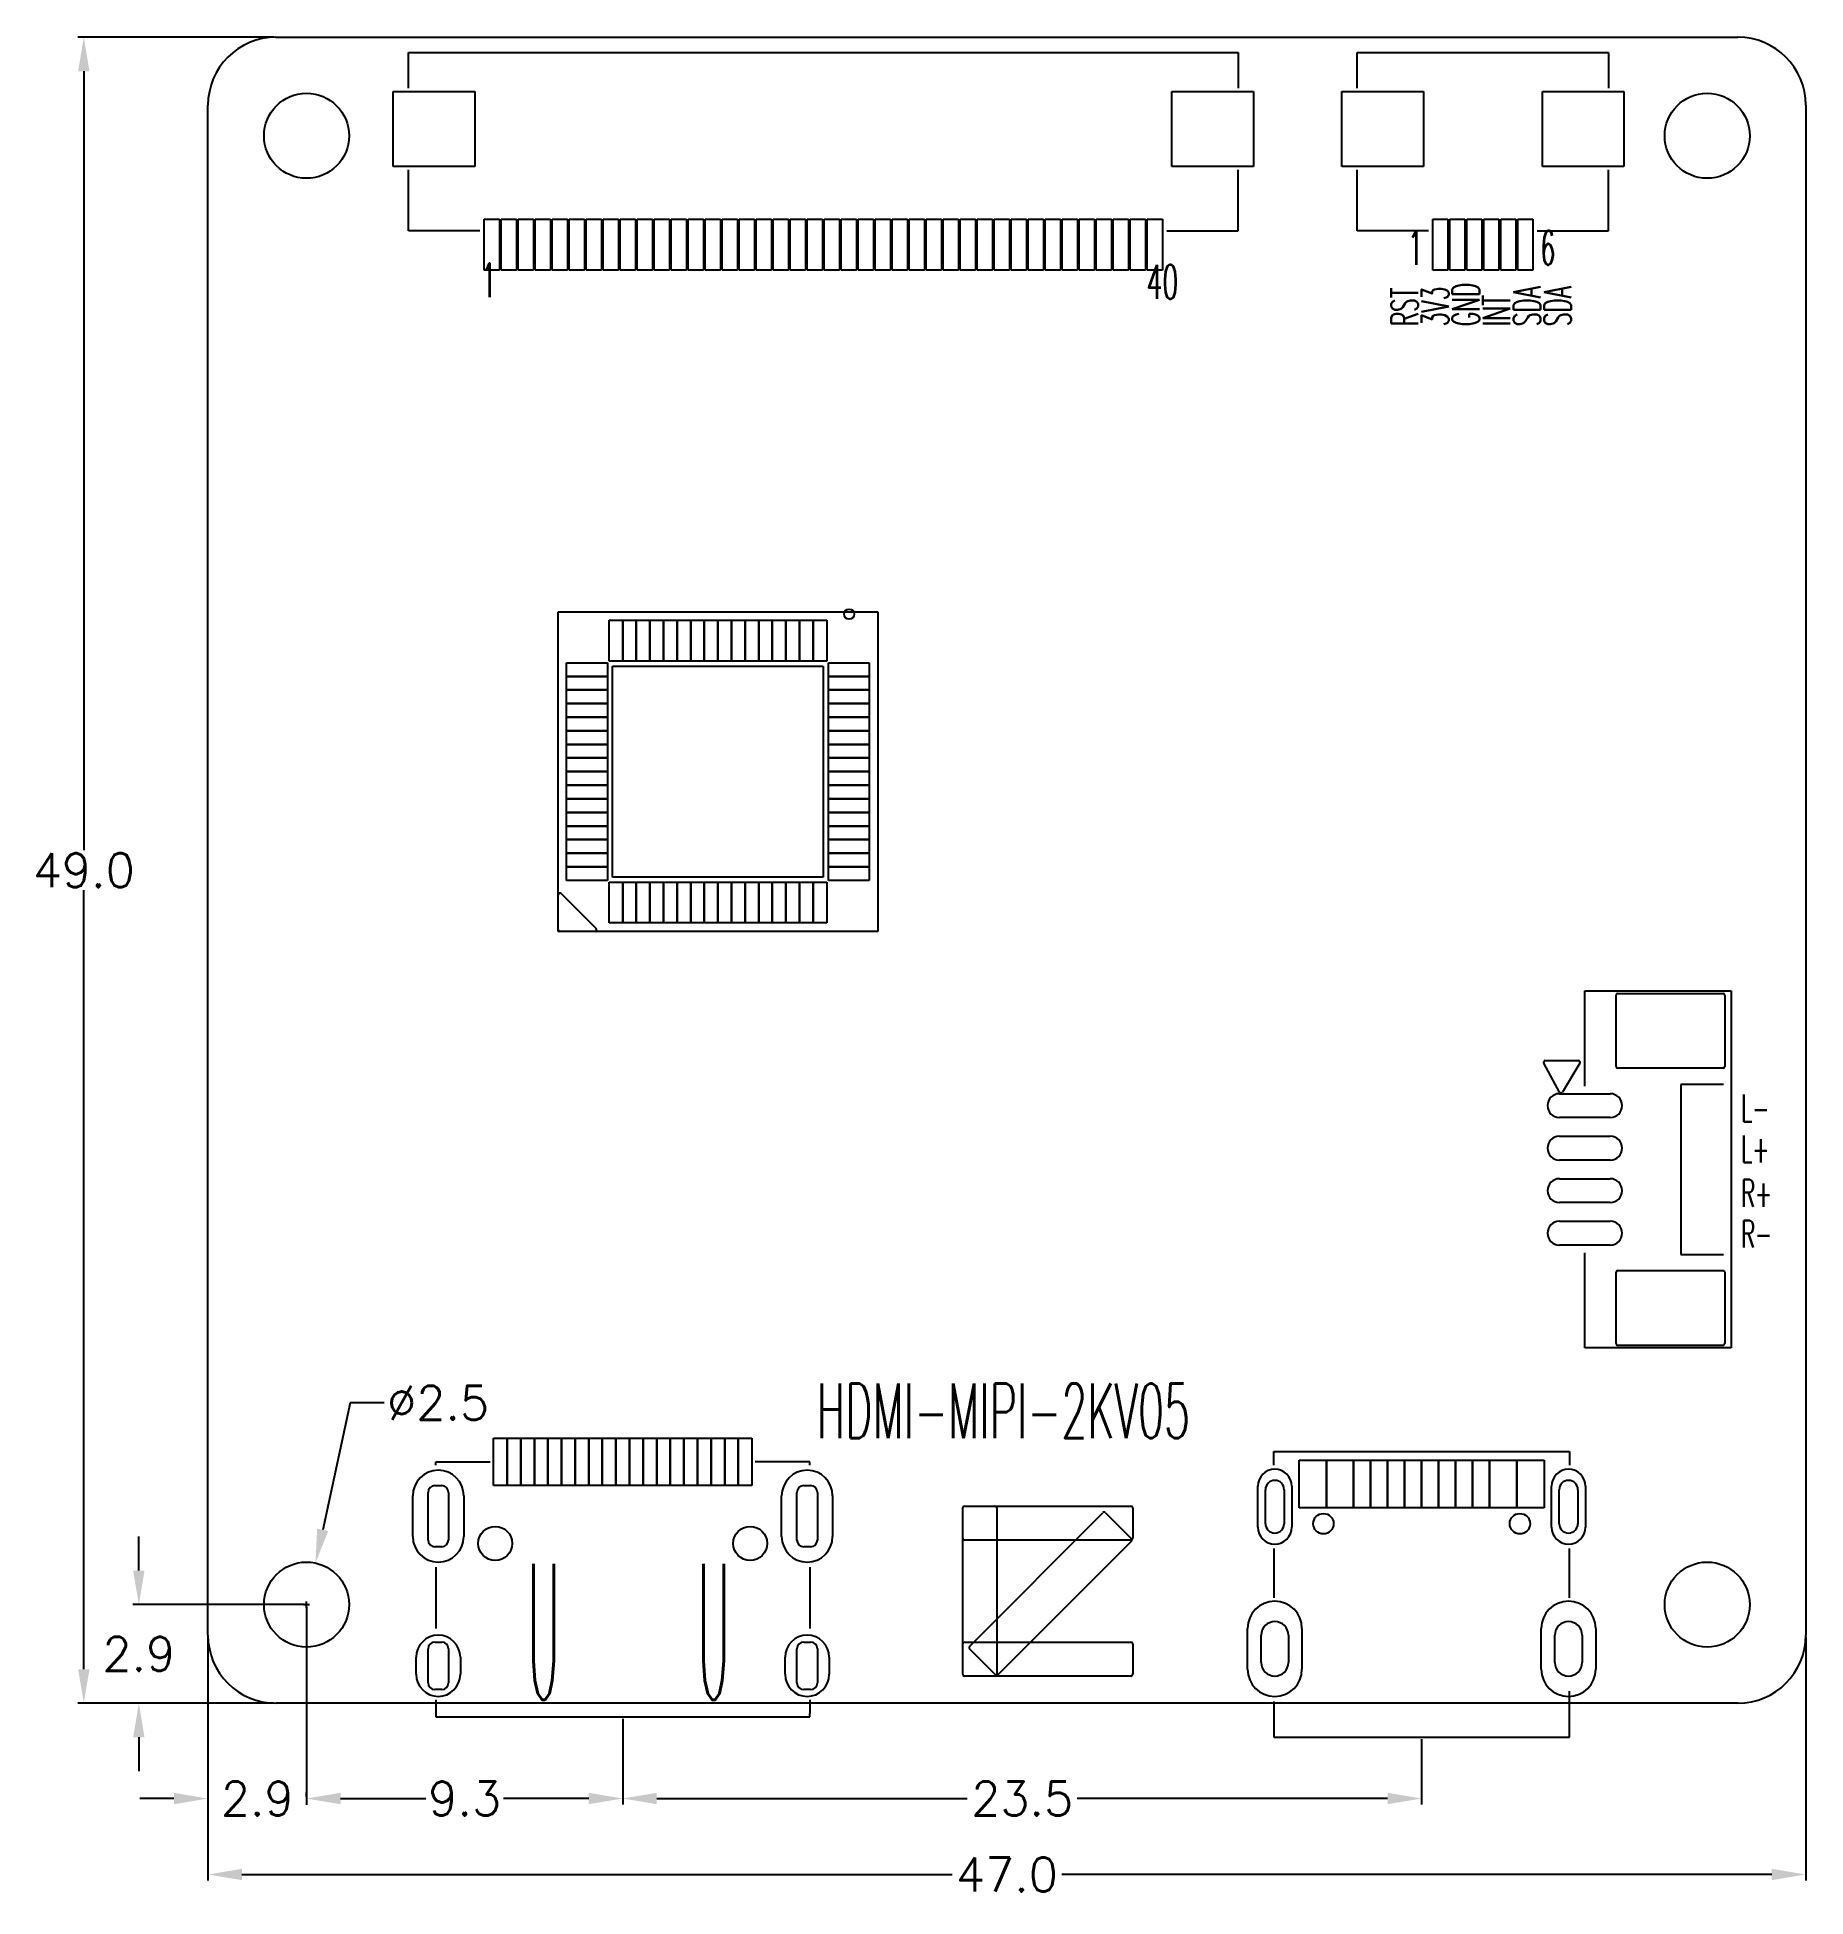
# Model space of a CAD drawing. Extents: x -5 to 47, y -5.7 to 49.
import ezdxf

# ---------------------------------------------------------------- set-up
doc = ezdxf.new("R2010")
doc.units = 0
doc.header["$MEASUREMENT"] = 0
for name, color, linetype in [('HOLE_1_2', 1, 'Continuous'), ('NC_RESIST-A', 6, 'Continuous'), ('NC_SYMBOL-A', 7, 'Continuous'), ('OUTLINE', 4, 'Continuous'), ('OUTLINE_DRW', 7, 'Continuous')]:
    doc.layers.add(name, color=color, linetype=linetype)
doc.styles.get("Standard").update_dxf_attribs({"font": 'simplex.shx', "bigfont": 'EXTFONT.shx'})
doc.dimstyles.get("Standard").update_dxf_attribs({"dimtxt": 1, "dimasz": 1, "dimexe": 0.18, "dimexo": 0.0625, "dimgap": 0.09, "dimtad": 0, "dimtih": 1, "dimtoh": 1, "dimdec": 1, "dimzin": 0, "dimdsep": 46, "dimtxsty": 'Standard', "dimcen": 0.09, "dimclrd": 5, "dimclre": 5, "dimclrt": 5, "dimadec": 0, "dimazin": 0, "dimtfac": 1, "dimtdec": 1, "dimtofl": 0, "dimtmove": 0, "dimatfit": 3, "dimfxl": 0, "dimtolj": 1, "dimtzin": 0, "dimarcsym": 0})

# ---------------------------------------------------------------- blocks, each defined once
blk = doc.blocks.new('*D0')
at = {"color": 5, "lineweight": -2}
for p, q in [((1.938, 49), (-3.832, 49)), ((-3.652, 48), (-3.652, 25.09)), ((-3.652, 1), (-3.652, 23.91)), ((1.938, 0), (-3.832, 0))]:
    blk.add_line(p, q, dxfattribs=at)
at = {"color": 5}
for points in [[(-3.819, 48), (-3.485, 48), (-3.652, 49)], [(-3.819, 1), (-3.485, 1), (-3.652, 0)]]:
    blk.add_solid(points, dxfattribs=at)
at = {"layer": 'Defpoints', "color": 0}
for p in [(2, 49), (-3.652, 0), (2, 0)]:
    blk.add_point(p, dxfattribs=at)
at = {"color": 5, "insert": (-3.652, 24.5), "char_height": 1, "attachment_point": 5}
blk.add_mtext('\\A1;49.0', dxfattribs=at)
blk = doc.blocks.new('*D1')
at = {"color": 5, "lineweight": -2}
for p, q in [((0, 1.938), (0, -5.218)), ((47, 1.938), (47, -5.218)), ((1, -5.038), (21.886, -5.038)), ((46, -5.038), (25.114, -5.038))]:
    blk.add_line(p, q, dxfattribs=at)
at = {"color": 5}
for points in [[(1, -4.871), (1, -5.204), (0, -5.038)], [(46, -4.871), (46, -5.204), (47, -5.038)]]:
    blk.add_solid(points, dxfattribs=at)
at = {"layer": 'Defpoints', "color": 0}
for p in [(0, 2), (47, 2), (47, -5.038)]:
    blk.add_point(p, dxfattribs=at)
at = {"color": 5, "insert": (23.5, -5.038), "char_height": 1, "attachment_point": 5}
blk.add_mtext('\\A1;47.0', dxfattribs=at)
blk = doc.blocks.new('*D2')
at = {"color": 5, "lineweight": -2}
for p, q in [((2.9, 2.837), (2.9, -2.985)), ((0, -0.062), (0, -2.985)), ((-1, -2.805), (-2, -2.805)), ((3.9, -2.805), (4.9, -2.805))]:
    blk.add_line(p, q, dxfattribs=at)
at = {"color": 5}
for points in [[(-1, -2.638), (-1, -2.972), (0, -2.805)], [(3.9, -2.638), (3.9, -2.972), (2.9, -2.805)]]:
    blk.add_solid(points, dxfattribs=at)
at = {"layer": 'Defpoints', "color": 0}
for p in [(2.9, 2.9), (0, 0), (2.9, -2.805)]:
    blk.add_point(p, dxfattribs=at)
at = {"color": 5, "insert": (1.45, -2.805), "char_height": 1, "attachment_point": 5}
blk.add_mtext('\\A1;2.9', dxfattribs=at)
blk = doc.blocks.new('*D3')
at = {"color": 5, "lineweight": -2}
for p, q in [((-2.033, 3.9), (-2.033, 4.9)), ((2.837, 2.9), (-2.213, 2.9)), ((-0.063, 0), (-2.213, 0)), ((-2.033, -1), (-2.033, -2))]:
    blk.add_line(p, q, dxfattribs=at)
at = {"color": 5}
for points in [[(-2.2, 3.9), (-1.867, 3.9), (-2.033, 2.9)], [(-2.2, -1), (-1.867, -1), (-2.033, 0)]]:
    blk.add_solid(points, dxfattribs=at)
at = {"layer": 'Defpoints', "color": 0}
for p in [(-2.033, 2.9), (2.9, 2.9), (0, 0)]:
    blk.add_point(p, dxfattribs=at)
at = {"color": 5, "insert": (-2.033, 1.45), "char_height": 1, "attachment_point": 5}
blk.add_mtext('\\A1;2.9', dxfattribs=at)
blk = doc.blocks.new('*D4')
at = {"color": 5, "lineweight": -2}
for p, q in [((12.2, -0.463), (12.2, -2.983)), ((2.9, -2.743), (2.9, -2.623)), ((3.9, -2.803), (6.412, -2.803)), ((11.2, -2.803), (8.688, -2.803))]:
    blk.add_line(p, q, dxfattribs=at)
at = {"color": 5}
for points in [[(3.9, -2.636), (3.9, -2.969), (2.9, -2.803)], [(11.2, -2.636), (11.2, -2.969), (12.2, -2.803)]]:
    blk.add_solid(points, dxfattribs=at)
at = {"layer": 'Defpoints', "color": 0}
for p in [(12.2, -0.4), (2.9, -2.803), (2.9, -2.805)]:
    blk.add_point(p, dxfattribs=at)
at = {"color": 5, "insert": (7.55, -2.803), "char_height": 1, "attachment_point": 5}
blk.add_mtext('\\A1;9.3', dxfattribs=at)
blk = doc.blocks.new('*D5')
at = {"color": 5, "lineweight": -2}
for p, q in [((12.2, -0.525), (12.2, -2.983)), ((35.7, -1.062), (35.7, -2.983)), ((13.2, -2.803), (22.336, -2.803)), ((34.7, -2.803), (25.564, -2.803))]:
    blk.add_line(p, q, dxfattribs=at)
at = {"color": 5}
for points in [[(13.2, -2.636), (13.2, -2.969), (12.2, -2.803)], [(34.7, -2.636), (34.7, -2.969), (35.7, -2.803)]]:
    blk.add_solid(points, dxfattribs=at)
at = {"layer": 'Defpoints', "color": 0}
for p in [(12.2, -0.463), (35.7, -1), (35.7, -2.803)]:
    blk.add_point(p, dxfattribs=at)
at = {"color": 5, "insert": (23.95, -2.803), "char_height": 1, "attachment_point": 5}
blk.add_mtext('\\A1;23.5', dxfattribs=at)
blk = doc.blocks.new('*D6')
at = {"color": 5, "lineweight": -2}
for p, q in [((4.179, 8.835), (3.374, 5.099)), ((5.179, 8.835), (4.179, 8.835)), ((2.81, 2.9), (2.99, 2.9)), ((2.9, 2.81), (2.9, 2.99))]:
    blk.add_line(p, q, dxfattribs=at)
at = {"color": 5}
blk.add_solid([(3.211, 5.135), (3.537, 5.064), (3.163, 4.122)], dxfattribs=at)
at = {"layer": 'Defpoints', "color": 0}
for p in [(3.163, 4.122), (2.637, 1.678)]:
    blk.add_point(p, dxfattribs=at)
at = {"color": 5, "insert": (6.769, 8.835), "char_height": 1, "attachment_point": 5}
blk.add_mtext('\\A1;∅2.5', dxfattribs=at)

msp = doc.modelspace()

# ---------------------------------------------------------------- linework, layer by layer
at = {"layer": 'HOLE_1_2'}
for p, q in [((6.475, 4.8), (6.475, 6.2)), ((6.675, 6.4), (6.875, 6.4)), ((7.075, 6.2), (7.075, 4.8)), ((17.325, 4.8), (17.325, 6.2)), ((17.525, 6.4), (17.725, 6.4)), ((17.925, 6.2), (17.925, 4.8)), ((31.105, 5.28), (31.105, 6.28)), ((31.655, 6.28), (31.655, 5.28)), ((39.745, 5.28), (39.745, 6.28)), ((40.295, 6.28), (40.295, 5.28)), ((6.875, 4.6), (6.675, 4.6)), ((17.725, 4.6), (17.525, 4.6)), ((6.675, 1.8), (6.875, 1.8)), ((17.525, 1.8), (17.725, 1.8)), ((30.98, 1.2), (30.98, 2)), ((31.78, 2), (31.78, 1.2)), ((39.62, 1.2), (39.62, 2)), ((40.42, 2), (40.42, 1.2)), ((6.475, 0.6), (6.475, 1.6)), ((7.075, 1.6), (7.075, 0.6)), ((17.325, 0.6), (17.325, 1.6)), ((17.925, 1.6), (17.925, 0.6)), ((6.875, 0.4), (6.675, 0.4)), ((17.725, 0.4), (17.525, 0.4))]:
    msp.add_line(p, q, dxfattribs=at)
for centre, radius in [((2.9, 46.1), 1.25), ((44.1, 46.1), 1.25), ((18.859, 32.029), 0.15), ((32.81, 5.28), 0.3), ((38.59, 5.28), 0.3), ((8.45, 4.7), 0.5), ((15.95, 4.7), 0.5), ((2.9, 2.9), 1.25), ((44.1, 2.9), 1.25)]:
    msp.add_circle(centre, radius, dxfattribs=at)
for centre, radius, start, end in [((6.675, 6.2), 0.2, 90, 180), ((6.875, 6.2), 0.2, 0, 90), ((17.525, 6.2), 0.2, 90, 180), ((17.725, 6.2), 0.2, 0, 90), ((31.38, 6.28), 0.275, 0, 180), ((40.02, 6.28), 0.275, 0, 180), ((31.38, 5.28), 0.275, 180, 0), ((40.02, 5.28), 0.275, 180, 0), ((6.675, 4.8), 0.2, 180, 270), ((6.875, 4.8), 0.2, 270, 0), ((17.525, 4.8), 0.2, 180, 270), ((17.725, 4.8), 0.2, 270, 0), ((31.38, 2), 0.4, 0, 180), ((40.02, 2), 0.4, 0, 180), ((6.675, 1.6), 0.2, 90, 180), ((6.875, 1.6), 0.2, 0, 90), ((17.525, 1.6), 0.2, 90, 180), ((17.725, 1.6), 0.2, 0, 90), ((31.38, 1.2), 0.4, 180, 0), ((40.02, 1.2), 0.4, 180, 0), ((6.675, 0.6), 0.2, 180, 270), ((6.875, 0.6), 0.2, 270, 0), ((17.525, 0.6), 0.2, 180, 270), ((17.725, 0.6), 0.2, 270, 0)]:
    msp.add_arc(centre, radius, start, end, dxfattribs=at)
at = {"layer": 'NC_RESIST-A'}
for p, q in [((5.45, 45.2), (5.45, 47.4)), ((5.45, 47.4), (7.85, 47.4)), ((7.85, 47.4), (7.85, 45.2)), ((28.35, 45.2), (28.35, 47.4)), ((28.35, 47.4), (30.75, 47.4)), ((30.75, 47.4), (30.75, 45.2)), ((33.35, 45.2), (33.35, 47.4)), ((33.35, 47.4), (35.75, 47.4)), ((35.75, 47.4), (35.75, 45.2)), ((39.25, 45.2), (39.25, 47.4)), ((39.25, 47.4), (41.65, 47.4)), ((41.65, 47.4), (41.65, 45.2)), ((7.85, 45.2), (5.45, 45.2)), ((30.75, 45.2), (28.35, 45.2)), ((35.75, 45.2), (33.35, 45.2)), ((41.65, 45.2), (39.25, 45.2)), ((8.125, 42.15), (8.125, 43.65)), ((8.125, 43.65), (8.575, 43.65)), ((8.575, 43.65), (8.575, 42.15)), ((8.625, 42.15), (8.625, 43.65)), ((8.625, 43.65), (9.075, 43.65)), ((9.075, 43.65), (9.075, 42.15)), ((9.125, 42.15), (9.125, 43.65)), ((9.125, 43.65), (9.575, 43.65)), ((9.575, 43.65), (9.575, 42.15)), ((9.625, 42.15), (9.625, 43.65)), ((9.625, 43.65), (10.075, 43.65)), ((10.075, 43.65), (10.075, 42.15)), ((10.125, 42.15), (10.125, 43.65)), ((10.125, 43.65), (10.575, 43.65)), ((10.575, 43.65), (10.575, 42.15)), ((10.625, 42.15), (10.625, 43.65)), ((10.625, 43.65), (11.075, 43.65)), ((11.075, 43.65), (11.075, 42.15)), ((11.125, 42.15), (11.125, 43.65)), ((11.125, 43.65), (11.575, 43.65)), ((11.575, 43.65), (11.575, 42.15)), ((11.625, 42.15), (11.625, 43.65)), ((11.625, 43.65), (12.075, 43.65)), ((12.075, 43.65), (12.075, 42.15)), ((12.125, 42.15), (12.125, 43.65)), ((12.125, 43.65), (12.575, 43.65)), ((12.575, 43.65), (12.575, 42.15)), ((12.625, 42.15), (12.625, 43.65)), ((12.625, 43.65), (13.075, 43.65)), ((13.075, 43.65), (13.075, 42.15)), ((13.125, 42.15), (13.125, 43.65)), ((13.125, 43.65), (13.575, 43.65)), ((13.575, 43.65), (13.575, 42.15)), ((13.625, 42.15), (13.625, 43.65)), ((13.625, 43.65), (14.075, 43.65)), ((14.075, 43.65), (14.075, 42.15)), ((14.125, 42.15), (14.125, 43.65)), ((14.125, 43.65), (14.575, 43.65)), ((14.575, 43.65), (14.575, 42.15)), ((14.625, 42.15), (14.625, 43.65)), ((14.625, 43.65), (15.075, 43.65)), ((15.075, 43.65), (15.075, 42.15)), ((15.125, 42.15), (15.125, 43.65)), ((15.125, 43.65), (15.575, 43.65)), ((15.575, 43.65), (15.575, 42.15)), ((15.625, 42.15), (15.625, 43.65)), ((15.625, 43.65), (16.075, 43.65)), ((16.075, 43.65), (16.075, 42.15)), ((16.125, 42.15), (16.125, 43.65)), ((16.125, 43.65), (16.575, 43.65)), ((16.575, 43.65), (16.575, 42.15)), ((16.625, 42.15), (16.625, 43.65)), ((16.625, 43.65), (17.075, 43.65)), ((17.075, 43.65), (17.075, 42.15)), ((17.125, 42.15), (17.125, 43.65)), ((17.125, 43.65), (17.575, 43.65)), ((17.575, 43.65), (17.575, 42.15)), ((17.625, 42.15), (17.625, 43.65)), ((17.625, 43.65), (18.075, 43.65)), ((18.075, 43.65), (18.075, 42.15)), ((18.125, 42.15), (18.125, 43.65)), ((18.125, 43.65), (18.575, 43.65)), ((18.575, 43.65), (18.575, 42.15)), ((18.625, 42.15), (18.625, 43.65)), ((18.625, 43.65), (19.075, 43.65)), ((19.075, 43.65), (19.075, 42.15)), ((19.125, 42.15), (19.125, 43.65)), ((19.125, 43.65), (19.575, 43.65)), ((19.575, 43.65), (19.575, 42.15)), ((19.625, 42.15), (19.625, 43.65)), ((19.625, 43.65), (20.075, 43.65)), ((20.075, 43.65), (20.075, 42.15)), ((20.125, 42.15), (20.125, 43.65)), ((20.125, 43.65), (20.575, 43.65)), ((20.575, 43.65), (20.575, 42.15)), ((20.625, 42.15), (20.625, 43.65)), ((20.625, 43.65), (21.075, 43.65)), ((21.075, 43.65), (21.075, 42.15)), ((21.125, 42.15), (21.125, 43.65)), ((21.125, 43.65), (21.575, 43.65)), ((21.575, 43.65), (21.575, 42.15)), ((21.625, 42.15), (21.625, 43.65)), ((21.625, 43.65), (22.075, 43.65)), ((22.075, 43.65), (22.075, 42.15)), ((22.125, 42.15), (22.125, 43.65)), ((22.125, 43.65), (22.575, 43.65)), ((22.575, 43.65), (22.575, 42.15)), ((22.625, 42.15), (22.625, 43.65)), ((22.625, 43.65), (23.075, 43.65)), ((23.075, 43.65), (23.075, 42.15)), ((23.125, 42.15), (23.125, 43.65)), ((23.125, 43.65), (23.575, 43.65)), ((23.575, 43.65), (23.575, 42.15)), ((23.625, 42.15), (23.625, 43.65)), ((23.625, 43.65), (24.075, 43.65)), ((24.075, 43.65), (24.075, 42.15)), ((24.125, 42.15), (24.125, 43.65)), ((24.125, 43.65), (24.575, 43.65)), ((24.575, 43.65), (24.575, 42.15)), ((24.625, 42.15), (24.625, 43.65)), ((24.625, 43.65), (25.075, 43.65)), ((25.075, 43.65), (25.075, 42.15)), ((25.125, 42.15), (25.125, 43.65)), ((25.125, 43.65), (25.575, 43.65)), ((25.575, 43.65), (25.575, 42.15)), ((25.625, 42.15), (25.625, 43.65)), ((25.625, 43.65), (26.075, 43.65)), ((26.075, 43.65), (26.075, 42.15)), ((26.125, 42.15), (26.125, 43.65)), ((26.125, 43.65), (26.575, 43.65)), ((26.575, 43.65), (26.575, 42.15)), ((26.625, 42.15), (26.625, 43.65)), ((26.625, 43.65), (27.075, 43.65)), ((27.075, 43.65), (27.075, 42.15)), ((27.125, 42.15), (27.125, 43.65)), ((27.125, 43.65), (27.575, 43.65)), ((27.575, 43.65), (27.575, 42.15)), ((27.625, 42.15), (27.625, 43.65)), ((27.625, 43.65), (28.075, 43.65)), ((28.075, 43.65), (28.075, 42.15)), ((36.025, 42.15), (36.025, 43.65)), ((36.025, 43.65), (36.475, 43.65)), ((36.475, 43.65), (36.475, 42.15)), ((36.525, 42.15), (36.525, 43.65)), ((36.525, 43.65), (36.975, 43.65)), ((36.975, 43.65), (36.975, 42.15)), ((37.025, 42.15), (37.025, 43.65)), ((37.025, 43.65), (37.475, 43.65)), ((37.475, 43.65), (37.475, 42.15)), ((37.525, 42.15), (37.525, 43.65)), ((37.525, 43.65), (37.975, 43.65)), ((37.975, 43.65), (37.975, 42.15)), ((38.025, 42.15), (38.025, 43.65)), ((38.025, 43.65), (38.475, 43.65)), ((38.475, 43.65), (38.475, 42.15)), ((38.525, 42.15), (38.525, 43.65)), ((38.525, 43.65), (38.975, 43.65)), ((38.975, 43.65), (38.975, 42.15)), ((8.575, 42.15), (8.125, 42.15)), ((9.075, 42.15), (8.625, 42.15)), ((9.575, 42.15), (9.125, 42.15)), ((10.075, 42.15), (9.625, 42.15)), ((10.575, 42.15), (10.125, 42.15)), ((11.075, 42.15), (10.625, 42.15)), ((11.575, 42.15), (11.125, 42.15)), ((12.075, 42.15), (11.625, 42.15)), ((12.575, 42.15), (12.125, 42.15)), ((13.075, 42.15), (12.625, 42.15)), ((13.575, 42.15), (13.125, 42.15)), ((14.075, 42.15), (13.625, 42.15)), ((14.575, 42.15), (14.125, 42.15)), ((15.075, 42.15), (14.625, 42.15)), ((15.575, 42.15), (15.125, 42.15)), ((16.075, 42.15), (15.625, 42.15)), ((16.575, 42.15), (16.125, 42.15)), ((17.075, 42.15), (16.625, 42.15)), ((17.575, 42.15), (17.125, 42.15)), ((18.075, 42.15), (17.625, 42.15)), ((18.575, 42.15), (18.125, 42.15)), ((19.075, 42.15), (18.625, 42.15)), ((19.575, 42.15), (19.125, 42.15)), ((20.075, 42.15), (19.625, 42.15)), ((20.575, 42.15), (20.125, 42.15)), ((21.075, 42.15), (20.625, 42.15)), ((21.575, 42.15), (21.125, 42.15)), ((22.075, 42.15), (21.625, 42.15)), ((22.575, 42.15), (22.125, 42.15)), ((23.075, 42.15), (22.625, 42.15)), ((23.575, 42.15), (23.125, 42.15)), ((24.075, 42.15), (23.625, 42.15)), ((24.575, 42.15), (24.125, 42.15)), ((25.075, 42.15), (24.625, 42.15)), ((25.575, 42.15), (25.125, 42.15)), ((26.075, 42.15), (25.625, 42.15)), ((26.575, 42.15), (26.125, 42.15)), ((27.075, 42.15), (26.625, 42.15)), ((27.575, 42.15), (27.125, 42.15)), ((28.075, 42.15), (27.625, 42.15)), ((36.475, 42.15), (36.025, 42.15)), ((36.975, 42.15), (36.525, 42.15)), ((37.475, 42.15), (37.025, 42.15)), ((37.975, 42.15), (37.525, 42.15)), ((38.475, 42.15), (38.025, 42.15)), ((38.975, 42.15), (38.525, 42.15)), ((11.8, 30.65), (11.8, 31.85)), ((11.8, 31.85), (12.2, 31.85)), ((12.2, 30.65), (12.2, 31.85)), ((12.2, 31.85), (12.6, 31.85)), ((12.2, 31.85), (12.2, 30.65)), ((12.6, 30.65), (12.6, 31.85)), ((12.6, 31.85), (13, 31.85)), ((12.6, 31.85), (12.6, 30.65)), ((13, 30.65), (13, 31.85)), ((13, 31.85), (13.4, 31.85)), ((13, 31.85), (13, 30.65)), ((13.4, 30.65), (13.4, 31.85)), ((13.4, 31.85), (13.8, 31.85)), ((13.4, 31.85), (13.4, 30.65)), ((13.8, 30.65), (13.8, 31.85)), ((13.8, 31.85), (14.2, 31.85)), ((13.8, 31.85), (13.8, 30.65)), ((14.2, 30.65), (14.2, 31.85)), ((14.2, 31.85), (14.6, 31.85)), ((14.2, 31.85), (14.2, 30.65)), ((14.6, 30.65), (14.6, 31.85)), ((14.6, 31.85), (15, 31.85)), ((14.6, 31.85), (14.6, 30.65)), ((15, 30.65), (15, 31.85)), ((15, 31.85), (15.4, 31.85)), ((15, 31.85), (15, 30.65)), ((15.4, 30.65), (15.4, 31.85)), ((15.4, 31.85), (15.8, 31.85)), ((15.4, 31.85), (15.4, 30.65)), ((15.8, 30.65), (15.8, 31.85)), ((15.8, 31.85), (16.2, 31.85)), ((15.8, 31.85), (15.8, 30.65)), ((16.2, 30.65), (16.2, 31.85)), ((16.2, 31.85), (16.6, 31.85)), ((16.2, 31.85), (16.2, 30.65)), ((16.6, 30.65), (16.6, 31.85)), ((16.6, 31.85), (17, 31.85)), ((16.6, 31.85), (16.6, 30.65)), ((17, 30.65), (17, 31.85)), ((17, 31.85), (17.4, 31.85)), ((17, 31.85), (17, 30.65)), ((17.4, 30.65), (17.4, 31.85)), ((17.4, 31.85), (17.8, 31.85)), ((17.4, 31.85), (17.4, 30.65)), ((17.8, 30.65), (17.8, 31.85)), ((17.8, 31.85), (18.2, 31.85)), ((17.8, 31.85), (17.8, 30.65)), ((18.2, 31.85), (18.2, 30.65)), ((12.2, 30.65), (11.8, 30.65)), ((12.6, 30.65), (12.2, 30.65)), ((13, 30.65), (12.6, 30.65)), ((13.4, 30.65), (13, 30.65)), ((13.8, 30.65), (13.4, 30.65)), ((14.2, 30.65), (13.8, 30.65)), ((14.6, 30.65), (14.2, 30.65)), ((15, 30.65), (14.6, 30.65)), ((15.4, 30.65), (15, 30.65)), ((15.8, 30.65), (15.4, 30.65)), ((16.2, 30.65), (15.8, 30.65)), ((16.6, 30.65), (16.2, 30.65)), ((17, 30.65), (16.6, 30.65)), ((17.4, 30.65), (17, 30.65)), ((17.8, 30.65), (17.4, 30.65)), ((18.2, 30.65), (17.8, 30.65)), ((10.55, 30.2), (10.55, 30.6)), ((10.55, 30.6), (11.75, 30.6)), ((11.75, 30.2), (10.55, 30.2)), ((10.55, 29.8), (10.55, 30.2)), ((10.55, 30.2), (11.75, 30.2)), ((11.75, 30.6), (11.75, 30.2)), ((11.75, 30.2), (11.75, 29.8)), ((11.9, 24.3), (11.9, 30.5)), ((11.9, 30.5), (18.1, 30.5)), ((18.1, 30.5), (18.1, 24.3)), ((18.25, 30.6), (19.45, 30.6)), ((18.25, 30.2), (18.25, 30.6)), ((18.25, 30.2), (19.45, 30.2)), ((18.25, 29.8), (18.25, 30.2)), ((19.45, 30.2), (18.25, 30.2)), ((19.45, 30.6), (19.45, 30.2)), ((19.45, 30.2), (19.45, 29.8)), ((11.75, 29.8), (10.55, 29.8)), ((10.55, 29.4), (10.55, 29.8)), ((10.55, 29.8), (11.75, 29.8)), ((11.75, 29.8), (11.75, 29.4)), ((18.25, 29.8), (19.45, 29.8)), ((18.25, 29.4), (18.25, 29.8)), ((19.45, 29.8), (18.25, 29.8)), ((19.45, 29.8), (19.45, 29.4)), ((11.75, 29.4), (10.55, 29.4)), ((10.55, 29), (10.55, 29.4)), ((10.55, 29.4), (11.75, 29.4)), ((11.75, 29), (10.55, 29)), ((10.55, 28.6), (10.55, 29)), ((10.55, 29), (11.75, 29)), ((11.75, 29.4), (11.75, 29)), ((11.75, 29), (11.75, 28.6)), ((18.25, 29.4), (19.45, 29.4)), ((18.25, 29), (18.25, 29.4)), ((19.45, 29.4), (18.25, 29.4)), ((18.25, 29), (19.45, 29)), ((18.25, 28.6), (18.25, 29)), ((19.45, 29), (18.25, 29)), ((19.45, 29.4), (19.45, 29)), ((19.45, 29), (19.45, 28.6)), ((11.75, 28.6), (10.55, 28.6)), ((10.55, 28.2), (10.55, 28.6)), ((10.55, 28.6), (11.75, 28.6)), ((11.75, 28.6), (11.75, 28.2)), ((18.25, 28.6), (19.45, 28.6)), ((18.25, 28.2), (18.25, 28.6)), ((19.45, 28.6), (18.25, 28.6)), ((19.45, 28.6), (19.45, 28.2)), ((11.75, 28.2), (10.55, 28.2)), ((10.55, 27.8), (10.55, 28.2)), ((10.55, 28.2), (11.75, 28.2)), ((11.75, 28.2), (11.75, 27.8)), ((18.25, 28.2), (19.45, 28.2)), ((18.25, 27.8), (18.25, 28.2)), ((19.45, 28.2), (18.25, 28.2)), ((19.45, 28.2), (19.45, 27.8)), ((11.75, 27.8), (10.55, 27.8)), ((10.55, 27.4), (10.55, 27.8)), ((10.55, 27.8), (11.75, 27.8)), ((11.75, 27.4), (10.55, 27.4)), ((10.55, 27), (10.55, 27.4)), ((10.55, 27.4), (11.75, 27.4)), ((11.75, 27.8), (11.75, 27.4)), ((11.75, 27.4), (11.75, 27)), ((18.25, 27.8), (19.45, 27.8)), ((18.25, 27.4), (18.25, 27.8)), ((19.45, 27.8), (18.25, 27.8)), ((18.25, 27.4), (19.45, 27.4)), ((18.25, 27), (18.25, 27.4)), ((19.45, 27.4), (18.25, 27.4)), ((19.45, 27.8), (19.45, 27.4)), ((19.45, 27.4), (19.45, 27)), ((11.75, 27), (10.55, 27)), ((10.55, 26.6), (10.55, 27)), ((10.55, 27), (11.75, 27)), ((11.75, 27), (11.75, 26.6)), ((18.25, 27), (19.45, 27)), ((18.25, 26.6), (18.25, 27)), ((19.45, 27), (18.25, 27)), ((19.45, 27), (19.45, 26.6)), ((11.75, 26.6), (10.55, 26.6)), ((10.55, 26.2), (10.55, 26.6)), ((10.55, 26.6), (11.75, 26.6)), ((11.75, 26.6), (11.75, 26.2)), ((18.25, 26.6), (19.45, 26.6)), ((18.25, 26.2), (18.25, 26.6)), ((19.45, 26.6), (18.25, 26.6)), ((19.45, 26.6), (19.45, 26.2)), ((11.75, 26.2), (10.55, 26.2)), ((10.55, 25.8), (10.55, 26.2)), ((10.55, 26.2), (11.75, 26.2)), ((11.75, 25.8), (10.55, 25.8)), ((10.55, 25.4), (10.55, 25.8)), ((10.55, 25.8), (11.75, 25.8)), ((11.75, 26.2), (11.75, 25.8)), ((11.75, 25.8), (11.75, 25.4)), ((18.25, 26.2), (19.45, 26.2)), ((18.25, 25.8), (18.25, 26.2)), ((19.45, 26.2), (18.25, 26.2)), ((18.25, 25.8), (19.45, 25.8)), ((18.25, 25.4), (18.25, 25.8)), ((19.45, 25.8), (18.25, 25.8)), ((19.45, 26.2), (19.45, 25.8)), ((19.45, 25.8), (19.45, 25.4)), ((11.75, 25.4), (10.55, 25.4)), ((10.55, 25), (10.55, 25.4)), ((10.55, 25.4), (11.75, 25.4)), ((11.75, 25.4), (11.75, 25)), ((18.25, 25.4), (19.45, 25.4)), ((18.25, 25), (18.25, 25.4)), ((19.45, 25.4), (18.25, 25.4)), ((19.45, 25.4), (19.45, 25)), ((11.75, 25), (10.55, 25)), ((10.55, 24.6), (10.55, 25)), ((10.55, 25), (11.75, 25)), ((11.75, 25), (11.75, 24.6)), ((18.25, 25), (19.45, 25)), ((18.25, 24.6), (18.25, 25)), ((19.45, 25), (18.25, 25)), ((19.45, 25), (19.45, 24.6)), ((11.75, 24.6), (10.55, 24.6)), ((10.55, 24.2), (10.55, 24.6)), ((10.55, 24.6), (11.75, 24.6)), ((11.75, 24.2), (10.55, 24.2)), ((11.75, 24.6), (11.75, 24.2)), ((11.8, 22.95), (11.8, 24.15)), ((11.8, 24.15), (12.2, 24.15)), ((18.1, 24.3), (11.9, 24.3)), ((12.2, 24.15), (12.2, 22.95)), ((12.2, 22.95), (12.2, 24.15)), ((12.2, 24.15), (12.6, 24.15)), ((12.6, 24.15), (12.6, 22.95)), ((12.6, 22.95), (12.6, 24.15)), ((12.6, 24.15), (13, 24.15)), ((13, 24.15), (13, 22.95)), ((13, 22.95), (13, 24.15)), ((13, 24.15), (13.4, 24.15)), ((13.4, 24.15), (13.4, 22.95)), ((13.4, 22.95), (13.4, 24.15)), ((13.4, 24.15), (13.8, 24.15)), ((13.8, 24.15), (13.8, 22.95)), ((13.8, 22.95), (13.8, 24.15)), ((13.8, 24.15), (14.2, 24.15)), ((14.2, 24.15), (14.2, 22.95)), ((14.2, 22.95), (14.2, 24.15)), ((14.2, 24.15), (14.6, 24.15)), ((14.6, 24.15), (14.6, 22.95)), ((14.6, 22.95), (14.6, 24.15)), ((14.6, 24.15), (15, 24.15)), ((15, 24.15), (15, 22.95)), ((15, 22.95), (15, 24.15)), ((15, 24.15), (15.4, 24.15)), ((15.4, 24.15), (15.4, 22.95)), ((15.4, 22.95), (15.4, 24.15)), ((15.4, 24.15), (15.8, 24.15)), ((15.8, 24.15), (15.8, 22.95)), ((15.8, 22.95), (15.8, 24.15)), ((15.8, 24.15), (16.2, 24.15)), ((16.2, 24.15), (16.2, 22.95)), ((16.2, 22.95), (16.2, 24.15)), ((16.2, 24.15), (16.6, 24.15)), ((16.6, 24.15), (16.6, 22.95)), ((16.6, 22.95), (16.6, 24.15)), ((16.6, 24.15), (17, 24.15)), ((17, 24.15), (17, 22.95)), ((17, 22.95), (17, 24.15)), ((17, 24.15), (17.4, 24.15)), ((17.4, 24.15), (17.4, 22.95)), ((17.4, 22.95), (17.4, 24.15)), ((17.4, 24.15), (17.8, 24.15)), ((17.8, 24.15), (17.8, 22.95)), ((17.8, 22.95), (17.8, 24.15)), ((17.8, 24.15), (18.2, 24.15)), ((18.2, 24.15), (18.2, 22.95)), ((18.25, 24.6), (19.45, 24.6)), ((18.25, 24.2), (18.25, 24.6)), ((19.45, 24.6), (18.25, 24.6)), ((19.45, 24.2), (18.25, 24.2)), ((19.45, 24.6), (19.45, 24.2)), ((12.2, 22.95), (11.8, 22.95)), ((12.6, 22.95), (12.2, 22.95)), ((13, 22.95), (12.6, 22.95)), ((13.4, 22.95), (13, 22.95)), ((13.8, 22.95), (13.4, 22.95)), ((14.2, 22.95), (13.8, 22.95)), ((14.6, 22.95), (14.2, 22.95)), ((15, 22.95), (14.6, 22.95)), ((15.4, 22.95), (15, 22.95)), ((15.8, 22.95), (15.4, 22.95)), ((16.2, 22.95), (15.8, 22.95)), ((16.6, 22.95), (16.2, 22.95)), ((17, 22.95), (16.6, 22.95)), ((17.4, 22.95), (17, 22.95)), ((17.8, 22.95), (17.4, 22.95)), ((18.2, 22.95), (17.8, 22.95)), ((41.417, 18.725), (41.417, 20.825)), ((41.467, 20.875), (44.567, 20.875)), ((44.617, 20.825), (44.617, 18.725)), ((44.567, 18.675), (41.467, 18.675)), ((39.75, 17.925), (41.25, 17.925)), ((41.25, 17.225), (39.75, 17.225)), ((39.75, 16.675), (41.25, 16.675)), ((41.25, 15.975), (39.75, 15.975)), ((39.75, 15.425), (41.25, 15.425)), ((41.25, 14.725), (39.75, 14.725)), ((39.75, 14.175), (41.25, 14.175)), ((41.25, 13.475), (39.75, 13.475)), ((41.417, 10.575), (41.417, 12.675)), ((41.467, 12.725), (44.567, 12.725)), ((44.617, 12.675), (44.617, 10.575)), ((44.567, 10.525), (41.467, 10.525)), ((8.4, 6.4), (8.4, 7.8)), ((8.4, 7.8), (8.8, 7.8)), ((8.8, 6.4), (8.8, 7.8)), ((8.8, 7.8), (9.2, 7.8)), ((8.8, 7.8), (8.8, 6.4)), ((9.2, 6.4), (9.2, 7.8)), ((9.2, 7.8), (9.6, 7.8)), ((9.2, 7.8), (9.2, 6.4)), ((9.6, 6.4), (9.6, 7.8)), ((9.6, 7.8), (10, 7.8)), ((9.6, 7.8), (9.6, 6.4)), ((10, 6.4), (10, 7.8)), ((10, 7.8), (10.4, 7.8)), ((10, 7.8), (10, 6.4)), ((10.4, 6.4), (10.4, 7.8)), ((10.4, 7.8), (10.8, 7.8)), ((10.4, 7.8), (10.4, 6.4)), ((10.8, 6.4), (10.8, 7.8)), ((10.8, 7.8), (11.2, 7.8)), ((10.8, 7.8), (10.8, 6.4)), ((11.2, 6.4), (11.2, 7.8)), ((11.2, 7.8), (11.6, 7.8)), ((11.2, 7.8), (11.2, 6.4)), ((11.6, 6.4), (11.6, 7.8)), ((11.6, 7.8), (12, 7.8)), ((11.6, 7.8), (11.6, 6.4)), ((12, 6.4), (12, 7.8)), ((12, 7.8), (12.4, 7.8)), ((12, 7.8), (12, 6.4)), ((12.4, 6.4), (12.4, 7.8)), ((12.4, 7.8), (12.8, 7.8)), ((12.4, 7.8), (12.4, 6.4)), ((12.8, 6.4), (12.8, 7.8)), ((12.8, 7.8), (13.2, 7.8)), ((12.8, 7.8), (12.8, 6.4)), ((13.2, 6.4), (13.2, 7.8)), ((13.2, 7.8), (13.6, 7.8)), ((13.2, 7.8), (13.2, 6.4)), ((13.6, 6.4), (13.6, 7.8)), ((13.6, 7.8), (14, 7.8)), ((13.6, 7.8), (13.6, 6.4)), ((14, 6.4), (14, 7.8)), ((14, 7.8), (14.4, 7.8)), ((14, 7.8), (14, 6.4)), ((14.4, 6.4), (14.4, 7.8)), ((14.4, 7.8), (14.8, 7.8)), ((14.4, 7.8), (14.4, 6.4)), ((14.8, 6.4), (14.8, 7.8)), ((14.8, 7.8), (15.2, 7.8)), ((14.8, 7.8), (14.8, 6.4)), ((15.2, 6.4), (15.2, 7.8)), ((15.2, 7.8), (15.6, 7.8)), ((15.2, 7.8), (15.2, 6.4)), ((15.6, 6.4), (15.6, 7.8)), ((15.6, 7.8), (16, 7.8)), ((15.6, 7.8), (15.6, 6.4)), ((16, 7.8), (16, 6.4)), ((32.1, 5.75), (32.1, 7.15)), ((32.1, 7.15), (32.9, 7.15)), ((32.9, 7.15), (32.9, 5.75)), ((32.9, 5.75), (32.9, 7.15)), ((32.9, 7.15), (33.7, 7.15)), ((33.7, 7.15), (33.7, 5.75)), ((33.7, 5.75), (33.7, 7.15)), ((33.7, 7.15), (34.2, 7.15)), ((34.2, 5.75), (34.2, 7.15)), ((34.2, 7.15), (34.7, 7.15)), ((34.2, 7.15), (34.2, 5.75)), ((34.7, 7.15), (34.7, 5.75)), ((34.7, 5.75), (34.7, 7.15)), ((34.7, 7.15), (35.2, 7.15)), ((35.2, 5.75), (35.2, 7.15)), ((35.2, 7.15), (35.7, 7.15)), ((35.2, 7.15), (35.2, 5.75)), ((35.7, 7.15), (35.7, 5.75)), ((35.7, 5.75), (35.7, 7.15)), ((35.7, 7.15), (36.2, 7.15)), ((36.2, 7.15), (36.2, 5.75)), ((36.2, 5.75), (36.2, 7.15)), ((36.2, 7.15), (36.7, 7.15)), ((36.7, 5.75), (36.7, 7.15)), ((36.7, 7.15), (37.2, 7.15)), ((36.7, 7.15), (36.7, 5.75)), ((37.2, 7.15), (37.2, 5.75)), ((37.2, 5.75), (37.2, 7.15)), ((37.2, 7.15), (37.7, 7.15)), ((37.7, 5.75), (37.7, 7.15)), ((37.7, 7.15), (38.5, 7.15)), ((37.7, 7.15), (37.7, 5.75)), ((38.5, 5.75), (38.5, 7.15)), ((38.5, 7.15), (39.3, 7.15)), ((38.5, 7.15), (38.5, 5.75)), ((39.3, 7.15), (39.3, 5.75)), ((6.025, 4.9), (6.025, 6.1)), ((7.525, 6.1), (7.525, 4.9)), ((8.8, 6.4), (8.4, 6.4)), ((9.2, 6.4), (8.8, 6.4)), ((9.6, 6.4), (9.2, 6.4)), ((10, 6.4), (9.6, 6.4)), ((10.4, 6.4), (10, 6.4)), ((10.8, 6.4), (10.4, 6.4)), ((11.2, 6.4), (10.8, 6.4)), ((11.6, 6.4), (11.2, 6.4)), ((12, 6.4), (11.6, 6.4)), ((12.4, 6.4), (12, 6.4)), ((12.8, 6.4), (12.4, 6.4)), ((13.2, 6.4), (12.8, 6.4)), ((13.6, 6.4), (13.2, 6.4)), ((14, 6.4), (13.6, 6.4)), ((14.4, 6.4), (14, 6.4)), ((14.8, 6.4), (14.4, 6.4)), ((15.2, 6.4), (14.8, 6.4)), ((15.6, 6.4), (15.2, 6.4)), ((16, 6.4), (15.6, 6.4)), ((16.875, 4.9), (16.875, 6.1)), ((18.375, 6.1), (18.375, 4.9)), ((30.88, 5.18), (30.88, 6.38)), ((31.88, 6.38), (31.88, 5.18)), ((39.52, 5.18), (39.52, 6.38)), ((40.52, 6.38), (40.52, 5.18)), ((32.9, 5.75), (32.1, 5.75)), ((33.7, 5.75), (32.9, 5.75)), ((34.2, 5.75), (33.7, 5.75)), ((34.7, 5.75), (34.2, 5.75)), ((35.2, 5.75), (34.7, 5.75)), ((35.7, 5.75), (35.2, 5.75)), ((36.2, 5.75), (35.7, 5.75)), ((36.7, 5.75), (36.2, 5.75)), ((37.2, 5.75), (36.7, 5.75)), ((37.7, 5.75), (37.2, 5.75)), ((38.5, 5.75), (37.7, 5.75)), ((39.3, 5.75), (38.5, 5.75)), ((30.58, 1), (30.58, 2.2)), ((32.18, 2.2), (32.18, 1)), ((39.22, 1), (39.22, 2.2)), ((40.82, 2.2), (40.82, 1)), ((6.125, 0.85), (6.125, 1.35)), ((7.425, 1.35), (7.425, 0.85)), ((16.975, 0.85), (16.975, 1.35)), ((18.275, 1.35), (18.275, 0.85))]:
    msp.add_line(p, q, dxfattribs=at)
for centre, radius, start, end in [((41.467, 20.825), 0.05, 90, 180), ((44.567, 20.825), 0.05, 0, 90), ((41.467, 18.725), 0.05, 180, 270), ((44.567, 18.725), 0.05, 270, 0), ((39.75, 17.575), 0.35, 90, 270), ((41.25, 17.575), 0.35, 270, 90), ((39.75, 16.325), 0.35, 90, 270), ((41.25, 16.325), 0.35, 270, 90), ((39.75, 15.075), 0.35, 90, 270), ((41.25, 15.075), 0.35, 270, 90), ((39.75, 13.825), 0.35, 90, 270), ((41.25, 13.825), 0.35, 270, 90), ((41.467, 12.675), 0.05, 90, 180), ((44.567, 12.675), 0.05, 0, 90), ((41.467, 10.575), 0.05, 180, 270), ((44.567, 10.575), 0.05, 270, 0), ((6.775, 6.1), 0.75, 90, 180), ((6.775, 6.1), 0.75, 0, 90), ((17.625, 6.1), 0.75, 90, 180), ((17.625, 6.1), 0.75, 0, 90), ((31.38, 6.38), 0.5, 0, 180), ((40.02, 6.38), 0.5, 0, 180), ((31.38, 5.18), 0.5, 180, 0), ((40.02, 5.18), 0.5, 180, 0), ((6.775, 4.9), 0.75, 180, 270), ((6.775, 4.9), 0.75, 270, 0), ((17.625, 4.9), 0.75, 180, 270), ((17.625, 4.9), 0.75, 270, 0), ((31.38, 2.2), 0.8, 0, 180), ((40.02, 2.2), 0.8, 0, 180), ((6.775, 1.35), 0.65, 0, 180), ((17.625, 1.35), 0.65, 0, 180), ((6.775, 0.85), 0.65, 180, 0), ((17.625, 0.85), 0.65, 180, 0), ((31.38, 1), 0.8, 180, 0), ((40.02, 1), 0.8, 180, 0)]:
    msp.add_arc(centre, radius, start, end, dxfattribs=at)
at = {"layer": 'NC_SYMBOL-A'}
for p, q in [((5.9, 47.5), (5.9, 48.55)), ((5.9, 48.55), (30.3, 48.55)), ((30.3, 48.55), (30.3, 47.5)), ((33.8, 47.5), (33.8, 48.55)), ((33.8, 48.55), (41.2, 48.55)), ((41.2, 48.55), (41.2, 47.5)), ((5.9, 43.3), (5.9, 45.1)), ((30.3, 43.3), (30.3, 45.1)), ((33.8, 43.3), (33.8, 45.1)), ((41.2, 43.3), (41.2, 45.1)), ((8, 43.3), (5.9, 43.3)), ((28.2, 43.3), (30.3, 43.3)), ((35.9, 43.3), (33.8, 43.3)), ((39.1, 43.3), (41.2, 43.3)), ((10.3, 32.1), (19.7, 32.1)), ((10.3, 22.7), (10.3, 32.1)), ((19.7, 32.1), (19.7, 22.7)), ((10.3, 22.75), (10.3, 23.779)), ((10.385, 23.815), (11.415, 22.785)), ((19.7, 22.7), (10.3, 22.7)), ((11.379, 22.7), (10.35, 22.7)), ((40.5, 18.15), (40.5, 20.95)), ((40.5, 20.95), (44.8, 20.95)), ((44.8, 20.95), (44.8, 10.45)), ((39.758, 17.976), (39.291, 18.826)), ((39.335, 18.9), (40.312, 18.9)), ((40.355, 18.824), (39.845, 17.975)), ((44.575, 18.2), (43.325, 18.2)), ((43.325, 18.2), (43.325, 13.2)), ((40.5, 10.45), (40.5, 13.25)), ((43.325, 13.2), (44.575, 13.2)), ((44.8, 10.45), (40.5, 10.45)), ((31.35, 7), (31.35, 7.4)), ((31.35, 7.4), (40.05, 7.4)), ((40.05, 7.4), (40.05, 7)), ((6.7, 7), (6.7, 7.1)), ((6.7, 7.1), (8.3, 7.1)), ((17.7, 7.1), (16.1, 7.1)), ((17.7, 7), (17.7, 7.1)), ((22.2, 0.85), (22.2, 5.75)), ((22.2, 4.85), (22.2, 5.75)), ((22.25, 5.8), (23.15, 5.8)), ((22.25, 5.8), (27.15, 5.8)), ((22.405, 1.666), (26.325, 5.604)), ((23.2, 5.75), (23.2, 0.85)), ((26.395, 5.605), (27.165, 4.835)), ((27.2, 5.75), (27.2, 4.85)), ((27.15, 4.8), (22.25, 4.8)), ((27.165, 4.765), (23.235, 0.835)), ((31.35, 4.55), (31.35, 3.1)), ((40.05, 3.1), (40.05, 4.55)), ((6.7, 4), (6.7, 2.2)), ((17.7, 4), (17.7, 2.2)), ((22.2, 0.85), (22.2, 1.75)), ((22.25, 1.8), (27.15, 1.8)), ((27.2, 1.75), (27.2, 0.85)), ((23.165, 0.835), (22.405, 1.595)), ((27.15, 0.8), (22.25, 0.8)), ((23.15, 0.8), (22.25, 0.8)), ((6.7, 0.1), (6.7, -0.3)), ((17.7, 0.1), (17.7, -0.3)), ((31.35, 0.05), (31.35, -1)), ((40.05, -1), (40.05, 0.35)), ((40.05, -1), (40.05, 0.05)), ((6.7, -0.3), (6.7, -0.4)), ((6.7, -0.4), (17.7, -0.4)), ((17.7, -0.4), (17.7, -0.3)), ((31.35, -1), (40.05, -1)), ((35.7, -1), (40.05, -1))]:
    msp.add_line(p, q, dxfattribs=at)
for centre, start, end in [((10.35, 23.779), 44.9919, 180), ((10.35, 22.75), 180, 270), ((11.379, 22.75), 270.0115, 45), ((39.335, 18.85), 90, 208.8106), ((40.312, 18.85), 329.0441, 90), ((39.802, 18), 208.7997, 329.0362), ((22.25, 5.75), 90, 180), ((22.25, 5.75), 90, 180), ((23.15, 5.75), 0, 90), ((26.36, 5.569), 45, 135.1376), ((27.15, 5.75), 0, 90), ((22.25, 4.85), 180, 270), ((27.15, 4.85), 270, 0), ((27.129, 4.8), 315, 45), ((22.25, 1.75), 90, 180), ((22.44, 1.63), 135.1377, 225), ((27.15, 1.75), 0, 90), ((22.25, 0.85), 180, 270), ((22.25, 0.85), 180, 270), ((23.15, 0.85), 270, 0), ((23.2, 0.871), 225, 315), ((27.15, 0.85), 270, 0)]:
    msp.add_arc(centre, 0.05, start, end, dxfattribs=at)
at = {"layer": 'OUTLINE'}
for p, q in [((2, 49), (45, 49)), ((0, 2), (0, 47)), ((47, 47), (47, 2)), ((45, 0), (2, 0))]:
    msp.add_line(p, q, dxfattribs=at)
for centre, start, end in [((2, 47), 90, 180), ((45, 47), 0, 90), ((2, 2), 180, 270), ((45, 2), 270, 0)]:
    msp.add_arc(centre, 2, start, end, dxfattribs=at)
at = {"layer": 'OUTLINE_DRW'}
for p, q in [((2, 49), (45, 49)), ((0, 32), (0, 47)), ((47, 47), (47, 2)), ((0, 2), (0, 32)), ((45, 0), (2, 0))]:
    msp.add_line(p, q, dxfattribs=at)
for centre, start, end in [((2, 47), 90, 180), ((45, 47), 0, 90), ((2, 2), 180, 270), ((45, 2), 270, 0)]:
    msp.add_arc(centre, 2, start, end, dxfattribs=at)

# ---------------------------------------------------------------- texts
at = {"layer": 'NC_SYMBOL-A'}
for s, height, width, p in [('1', 1, 0.5, (35.3, 42.3)), ('6', 1, 0.5, (39.2, 42.3)), ('1', 1, 0.5, (8.05, 41.35)), ('40', 1, 0.55, (27.6, 41.3)), ('L-', 0.8, 0.5625, (45.1, 17.1)), ('L+', 0.8, 0.5625, (45.1, 15.9)), ('R+', 0.8, 0.5625, (45.1, 14.6)), ('R-', 0.8, 0.5625, (45.1, 13.4)), ('HDMI-MIPI-2KV05', 1.6, 0.558331, (17.9, 7.8)), ('U', 4, 0.25, (9.4, 0.1)), ('U', 4, 0.25, (14.4, 0.1))]:
    msp.add_text(s, height=height, dxfattribs=dict(at, width=width)).set_placement(p)
at = {"layer": 'NC_SYMBOL-A', "width": 0.583325}
for s, p in [('RST', (35.6, 40.5)), ('3V3', (36.5, 40.5)), ('GND', (37.4, 40.5)), ('SDA', (39.2, 40.5)), ('SDA', (40.1, 40.5)), ('INT', (38.3, 40.5))]:
    msp.add_text(s, height=0.8, rotation=90, dxfattribs=at).set_placement(p)

# ---------------------------------------------------------------- dimensions: what is measured, and where the dimension line sits
dim = msp.add_linear_dim(base=(-3.652, 0), p1=(2, 49), p2=(2, 0), angle=90, dimstyle='Standard')
dim.commit()
dim.dimension.update_dxf_attribs({"geometry": '*D0', "text_midpoint": (-3.652, 24.5)})
dim = msp.add_diameter_dim_2p(p1=(2.637, 1.678), p2=(3.163, 4.122), dimstyle='Standard')
dim.commit()
dim.dimension.update_dxf_attribs({"geometry": '*D6', "text_midpoint": (6.769, 8.835), "dimtype": 163})
dim = msp.add_linear_dim(base=(-2.033, 2.9), p1=(0, 0), p2=(2.9, 2.9), angle=90, dimstyle='Standard')
dim.commit()
dim.dimension.update_dxf_attribs({"geometry": '*D3', "text_midpoint": (-2.033, 1.45), "dimtype": 160})
for base, p1, p2, picture, middle in [((2.9, -2.805), (0, 0), (2.9, 2.9), '*D2', (1.45, -2.805)), ((47, -5.038), (0, 2), (47, 2), '*D1', (23.5, -5.038)), ((2.9, -2.803), (12.2, -0.4), (2.9, -2.805), '*D4', (7.55, -2.803)), ((35.7, -2.803), (12.2, -0.463), (35.7, -1), '*D5', (23.95, -2.803))]:
    dim = msp.add_linear_dim(base=base, p1=p1, p2=p2, dimstyle='Standard')
    dim.commit()
    dim.dimension.update_dxf_attribs({"geometry": picture, "text_midpoint": middle})

doc.saveas('drawing.dxf')
